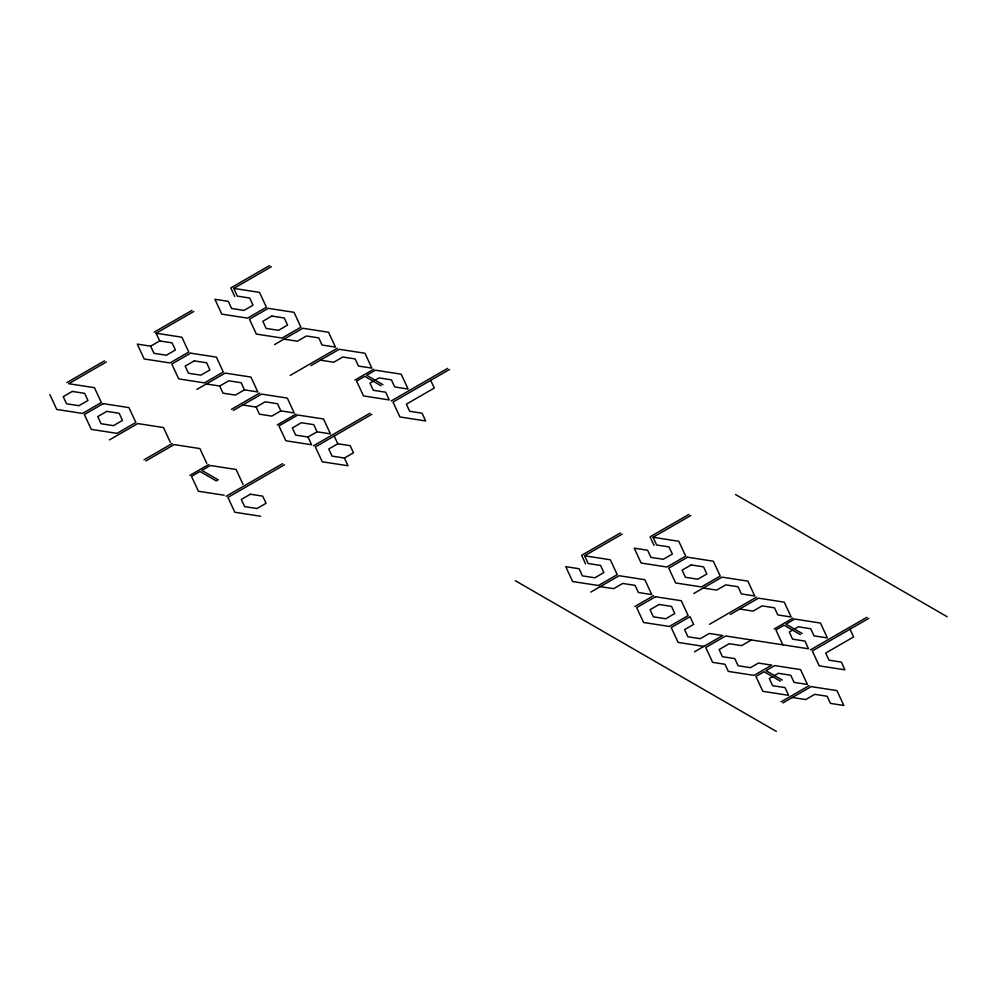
<?xml version="1.0" encoding="UTF-8"?>
<svg xmlns="http://www.w3.org/2000/svg" width="997" height="997" viewBox="0 0 997 997"><rect width="100%" height="100%" fill="white"/><g stroke="black" fill="none" stroke-linecap="round" stroke-linejoin="round"><path stroke-width="1.5" d="M66.811 382.624L104.498 360.864M154.248 332.138L191.935 310.379M269.576 265.551L230.793 287.946L234.781 296.52M106.38 361.948L68.693 383.708L94.441 387.683L101.333 402.551L82.489 413.431L56.742 409.443L49.85 394.588M156.13 333.222L181.878 337.21L188.769 352.066L169.926 362.945L144.179 358.97L137.287 344.102L150.659 346.171L153.974 353.312L166.337 355.231L175.397 349.997L172.082 342.856L159.719 340.949L156.13 333.222L193.817 311.463M233.772 288.407L259.507 292.383L266.411 307.25L247.568 318.13L221.82 314.142L214.928 299.287L228.301 301.356L231.616 308.484L243.978 310.403L253.026 305.182L249.724 298.041L237.348 296.121L233.772 288.407L271.458 266.648M150.659 346.171L159.719 340.949M109.471 439.889L137.736 423.575L163.483 427.551L170.375 442.419M196.907 389.403L225.172 373.09L250.92 377.065L257.812 391.933L244.439 389.864L235.392 395.086L223.029 393.179L219.714 386.038L206.329 383.97M274.549 344.588L302.814 328.262L328.561 332.25L335.453 347.106L322.081 345.037L318.766 337.896L306.403 335.989L297.343 341.211L283.971 339.142M219.714 386.038L228.762 380.817L241.124 382.723L244.439 389.864M144.004 459.816L172.269 443.503M231.441 409.343L259.706 393.017M290.227 375.395L337.335 348.202M145.886 460.913L174.151 444.587L199.886 448.575L206.79 463.431M233.323 410.428L261.588 394.114L287.323 398.09L294.227 412.957L280.855 410.889L271.795 416.11L259.432 414.191L256.117 407.063L242.745 404.994M310.952 365.6L339.229 349.286L364.964 353.262L371.869 368.13L358.484 366.061L355.169 358.92L342.806 357.013L333.758 362.235L320.373 360.166M256.117 407.063L265.165 401.828L277.54 403.748L280.855 410.889M189.829 475.407L208.672 464.527M277.266 424.921L296.109 414.042M354.907 380.094L373.75 369.214M373.239 381.253L369.974 383.147L373.289 390.288L385.652 392.195L389.241 399.922L363.494 395.934L356.602 381.078L364.765 376.368L381.091 385.789M375.134 380.169L379.022 377.913L391.397 379.832L394.712 386.973L408.085 389.042L401.18 374.174L375.445 370.199L366.647 375.271L382.973 384.692M308.011 437.022L317.071 431.801L330.443 433.869L323.551 419.002L297.804 415.026L278.961 425.906L285.852 440.761L311.6 444.749L308.011 437.022L295.648 435.103L292.333 427.975L301.393 422.74L313.756 424.66L317.071 431.801M226.045 496.319L282.575 463.68M313.482 445.833L370.012 413.194M391.123 401.006L447.653 368.367M284.469 464.764L227.927 497.403L234.831 512.259L260.566 516.247M371.906 414.278L315.364 446.918L322.268 461.785L348.003 465.761L344.426 458.047L332.063 456.128L328.748 448.986L337.796 443.765L350.159 445.671L353.474 452.812L344.426 458.047M449.535 369.463L393.005 402.09L399.909 416.958L425.644 420.946L422.067 413.219L409.692 411.3L406.377 404.171L434.281 388.057L430.692 380.343M620.408 532.946L581.625 555.329L585.613 563.916M584.603 555.79L610.338 559.778L617.243 574.633L598.399 585.513L572.652 581.538L565.76 566.67L579.132 568.739L582.447 575.88L594.81 577.799L603.858 572.565L600.555 565.436L588.18 563.517L584.603 555.79L622.29 534.031M688.877 514.44L650.094 536.822L654.082 545.409M653.072 537.283L678.807 541.271L685.712 556.127L666.868 567.006L641.121 563.031L634.229 548.163L647.601 550.232L650.916 557.373L663.279 559.28L672.339 554.058L669.024 546.917L656.649 545.01L653.072 537.283L690.759 515.524M590.86 592.044L619.125 575.73L644.86 579.706L651.764 594.573L638.392 592.505L635.077 585.364L622.714 583.444L613.654 588.679L600.281 586.61M634.802 606.537L653.646 595.658M693.85 593.464L722.115 577.151L747.862 581.126L754.754 595.994L741.382 593.925L738.067 586.784L725.704 584.865L716.644 590.099L703.271 588.031M709.528 624.284L756.636 597.078M730.253 614.488L758.53 598.163L784.265 602.151L791.169 617.006L777.785 614.937L774.47 607.809L762.107 605.889L753.059 611.111L739.687 609.042M694.423 651.839L722.7 635.525L709.316 633.456L700.268 638.678L687.905 636.771L684.59 629.63L693.638 624.396L690.061 616.682L671.205 627.562L678.11 642.417L703.845 646.405M751.414 639.962L741.618 645.62L729.256 643.701L719.111 649.558L722.426 656.699L734.789 658.606L738.104 665.747L750.467 667.666L758.43 663.067L771.815 665.136L754.056 675.38L728.308 671.405L724.993 664.264L712.631 662.357L705.739 647.489L725.666 635.986L808.542 648.798L804.953 641.083L792.59 639.164L789.275 632.023L792.54 630.141M774.208 628.982L793.051 618.103M794.435 629.057L798.323 626.801L810.698 628.721L814.013 635.849L827.385 637.918L820.481 623.063L794.746 619.075L785.948 624.159L802.273 633.581M810.424 649.894L866.954 617.255M868.836 618.339L812.306 650.979L819.21 665.846L844.945 669.822L841.368 662.095L828.993 660.188L825.678 653.047L853.582 636.946L849.992 629.219M772.588 676.651L769.31 678.546L772.625 685.687L784.988 687.594L788.577 695.32L762.83 691.332L755.938 676.477L764.101 671.754L780.427 681.188M774.47 675.567L778.37 673.311L790.733 675.231L794.048 682.372L807.42 684.441L800.529 669.573L774.781 665.597L765.983 670.669L782.309 680.091M781.037 701.851L809.302 685.525M782.919 702.935L811.184 686.609L836.932 690.597L843.823 705.465L830.451 703.384L827.136 696.255L814.773 694.336L805.726 699.558L792.341 697.489M224.163 495.222L198.415 491.247L191.524 476.379L199.998 471.481L216.324 480.903L218.206 479.819L201.893 470.397L210.367 465.499L236.115 469.487L243.006 484.343M735.487 494.512L947.15 616.719M800.392 634.665L784.066 625.244L775.903 629.954L782.795 644.822M515.287 580.69L776.389 731.449M334.207 436.038L337.796 443.765M72.282 391.435L63.222 396.656L66.537 403.797L78.9 405.704L87.96 400.482L84.645 393.341L72.282 391.435M103.214 403.635L84.371 414.515L91.275 429.383L117.01 433.359L135.854 422.479L128.962 407.623L103.214 403.635M190.651 353.162L171.808 364.042L178.712 378.897L204.447 382.885L223.291 372.006L216.399 357.138L190.651 353.162M268.293 308.335L249.449 319.214L256.341 334.07L282.089 338.058L300.932 327.178L294.028 312.31L268.293 308.335M106.804 411.362L97.743 416.584L101.058 423.725L113.434 425.644L122.481 420.41L119.166 413.269L106.804 411.362M194.241 360.877L185.18 366.111L188.495 373.239L200.871 375.159L209.918 369.937L206.603 362.796L194.241 360.877M271.882 316.061L262.822 321.283L266.137 328.424L278.499 330.331L287.56 325.109L284.245 317.968L271.882 316.061M250.359 494.238L241.311 499.472L244.626 506.613L256.989 508.52L266.037 503.298L262.722 496.157L250.359 494.238M687.594 557.211L668.75 568.091L675.642 582.958L701.389 586.934L720.233 576.054L713.341 561.199L687.594 557.211M691.183 564.938L682.122 570.159L685.438 577.3L697.8 579.22L706.861 573.985L703.546 566.857L691.183 564.938M655.528 596.742L636.684 607.622L643.588 622.489L669.323 626.465L688.167 615.585L681.275 600.73L655.528 596.742M659.117 604.469L650.069 609.69L653.371 616.831L665.747 618.751L674.795 613.516L671.48 606.388L659.117 604.469"/></g></svg>
